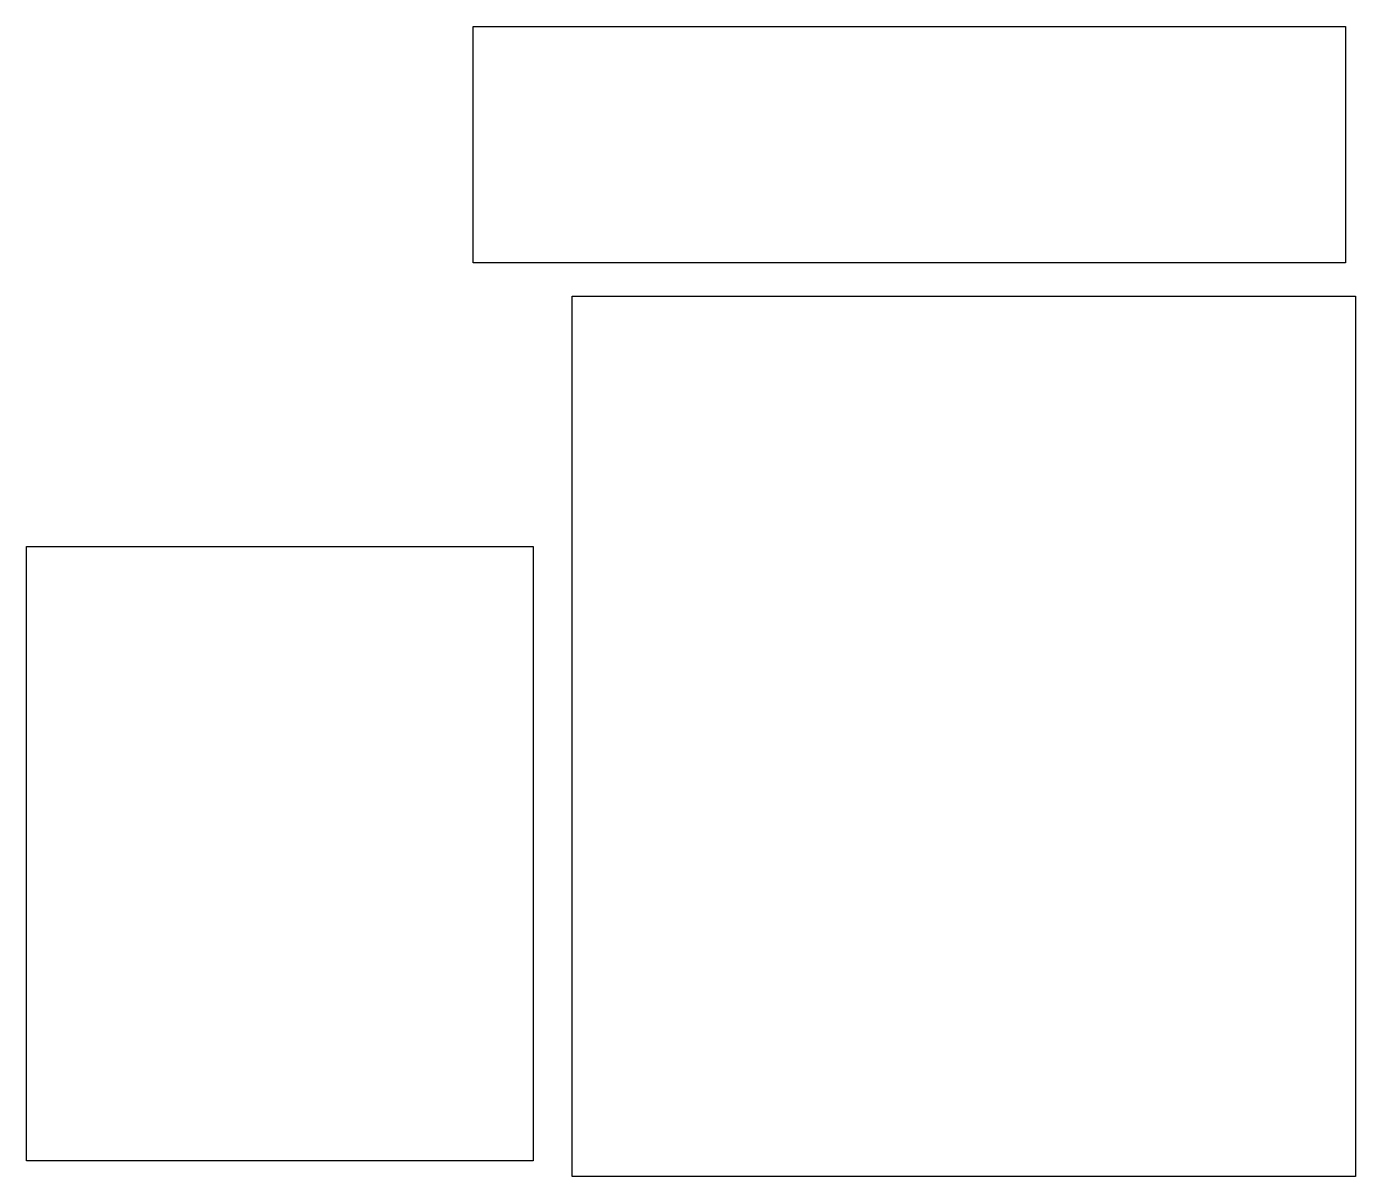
# Model space of a CAD drawing. Header units: millimetres. Extents: x -47 to 108, y 130 to 265.
import ezdxf

# ---------------------------------------------------------------- set-up
doc = ezdxf.new("R2010")
doc.units = ezdxf.units.MM
doc.layers.get('0').update_dxf_attribs({"linetype": 'CONTINUOUS'})

msp = doc.modelspace()

# ---------------------------------------------------------------- linework, layer by layer
for points in [[(106.96, 237.38), (4.93, 237.38), (4.93, 265.03), (106.96, 265.03)], [(16.5, 130.49), (16.5, 233.5), (108.14, 233.5), (108.14, 130.49)], [(11.95, 132.31), (-47.33, 132.31), (-47.33, 204.19), (11.95, 204.19)]]:
    msp.add_lwpolyline(points, close=True)

doc.saveas('drawing.dxf')
